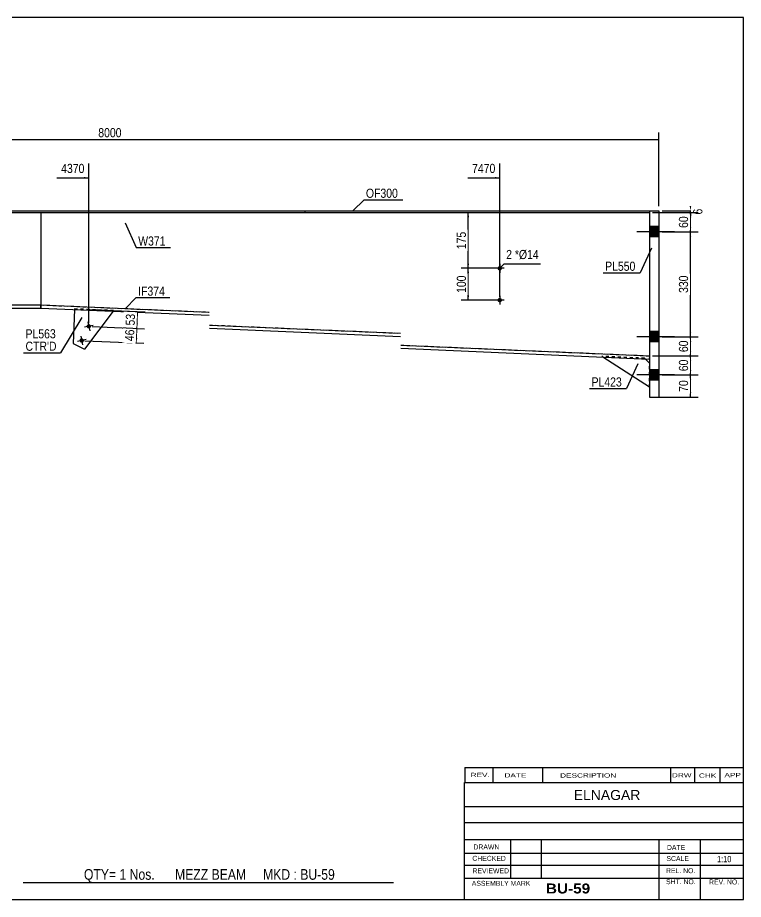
# Model space of a CAD drawing. Header units: millimetres. Extents: x -34 to 368, y -193 to 84.
# Drawn here: x 140.4 to 368.3, y -193.3 to 83.7 of the extents above; entities that cross this region are included whole.
import ezdxf

# ---------------------------------------------------------------- set-up
doc = ezdxf.new("R2010")
doc.units = ezdxf.units.MM
doc.linetypes.add('DXK_LINE_DOT1', pattern=[1.8814, 0.9407, -0.9407])
doc.styles.add('Arial', font='ARIAL.TTF', dxfattribs={"height": 0.2})
doc.styles.add('Arial Bold', font='ARIALBD.TTF', dxfattribs={"height": 0.2})
doc.styles.add('Arial Narrow', font='ARIALN.TTF', dxfattribs={"height": 0.2})

# ---------------------------------------------------------------- blocks, each defined once
blk = doc.blocks.new('Unknown-627318873-1211')
at = {"color": 5, "linetype": 'Continuous'}
for p, q in [((368.34, 83.75), (-31.66, 83.75)), ((-31.66, 83.75), (-31.66, -193.25)), ((368.34, -193.25), (368.34, 83.75)), ((-31.66, -193.25), (368.34, -193.25))]:
    blk.add_line(p, q, dxfattribs=at)
at = {"color": 174, "linetype": 'Continuous', "style": 'Arial'}
blk.add_text('Tekla structures', height=1.9102, rotation=90, dxfattribs=at).set_placement((-32.16, -192.75))
blk = doc.blocks.new('Part-627318873-2517 - 1232')
at = {"color": 2, "linetype": 'Continuous'}
for p, q in [((97.74, -7.5), (97.74, -6.5)), ((97.74, -6.5), (147.74, -6.5)), ((97.74, -7.5), (147.74, -7.5)), ((147.74, -7.5), (147.74, -6.5))]:
    blk.add_line(p, q, dxfattribs=at)
blk = doc.blocks.new('Part-627318873-2509 - 1232')
at = {"color": 2, "linetype": 'Continuous'}
for p, q in [((0, 23.1), (0, 22.5)), ((0, 23.1), (44.99, 23.1)), ((0, 22.5), (44.99, 22.5)), ((45.09, 23.1), (200.55, 23.1)), ((45.09, 22.5), (200.55, 22.5)), ((200.65, 23.1), (230.65, 23.1)), ((200.65, 22.5), (230.65, 22.5)), ((230.65, 23.1), (230.65, 22.5))]:
    blk.add_line(p, q, dxfattribs=at)
blk = doc.blocks.new('Part-627318873-2511 - 1232')
at = {"color": 2, "linetype": 'Continuous'}
for p, q in [((97.74, 22.5), (97.74, -6.5)), ((147.74, 22.5), (147.74, -6.5))]:
    blk.add_line(p, q, dxfattribs=at)
at = {"color": 7, "linetype": 'DXK_LINE_DOT1'}
for p, q in [((97.74, 22.5), (147.74, 22.5)), ((97.74, -6.5), (147.74, -6.5))]:
    blk.add_line(p, q, dxfattribs=at)
blk = doc.blocks.new('Part-627318873-2512 - 1232')
at = {"color": 2, "linetype": 'Continuous'}
for p, q in [((230.65, 23.1), (230.65, 22.5)), ((230.65, 23.1), (260.65, 23.1)), ((230.65, 22.5), (260.65, 22.5)), ((260.75, 23.1), (338.84, 23.1)), ((260.75, 22.5), (338.84, 22.5)), ((338.84, 23.1), (338.84, 22.5))]:
    blk.add_line(p, q, dxfattribs=at)
blk = doc.blocks.new('Part-627318873-2514 - 1232')
at = {"color": 2, "linetype": 'Continuous'}
blk.add_line((147.74, 22.5), (147.74, -6.5), dxfattribs=at)
at = {"color": 7, "linetype": 'DXK_LINE_DOT1'}
for p, q in [((147.74, 22.5), (200.55, 22.5)), ((200.65, 22.5), (260.65, 22.5)), ((260.75, 22.5), (338.84, 22.5)), ((338.84, 22.5), (338.84, -22.5)), ((147.74, -6.5), (200.55, -8.77)), ((200.65, -12.82), (260.65, -15.4)), ((260.75, -19.14), (338.84, -22.5))]:
    blk.add_line(p, q, dxfattribs=at)
blk = doc.blocks.new('Part-627318873-2521 - 1232')
at = {"color": 2, "linetype": 'Continuous'}
for p, q in [((147.74, -6.5), (147.7, -7.5)), ((147.7, -7.5), (200.55, -9.77)), ((147.74, -6.5), (200.55, -8.77)), ((200.65, -12.82), (260.65, -15.4)), ((200.65, -13.82), (260.65, -16.4)), ((260.75, -19.14), (338.84, -22.5)), ((260.75, -20.14), (338.8, -23.5)), ((338.84, -22.5), (338.8, -23.5))]:
    blk.add_line(p, q, dxfattribs=at)
blk = doc.blocks.new('Part-627318873-2524 - 1232')
at = {"color": 2, "linetype": 'Continuous'}
for p, q in [((338.84, 23.1), (341.84, 23.1)), ((338.84, 23.1), (338.84, -35.5)), ((341.84, 23.1), (341.84, -35.5)), ((338.84, -35.5), (341.84, -35.5))]:
    blk.add_line(p, q, dxfattribs=at)
blk = doc.blocks.new('Part-627318873-2527 - 1232')
at = {"color": 7, "linetype": 'DXK_LINE_DOT1'}
for p, q in [((337.34, -23.24), (323.86, -22.66)), ((324.18, -22.87), (323.86, -22.66)), ((337.54, -23.45), (337.34, -23.24)), ((338.84, -32.3), (338.84, -24.8))]:
    blk.add_line(p, q, dxfattribs=at)
at = {"color": 2, "linetype": 'Continuous'}
for p, q in [((338.84, -32.3), (324.18, -22.87)), ((338.84, -24.8), (337.54, -23.45))]:
    blk.add_line(p, q, dxfattribs=at)
blk = doc.blocks.new('Part-627318873-2535 - 1232')
at = {"color": 2, "linetype": 'Continuous'}
for p, q in [((158.33, -7.96), (157.87, -18.59)), ((170.4, -8.48), (161.45, -20.38)), ((157.87, -18.59), (161.45, -20.38))]:
    blk.add_line(p, q, dxfattribs=at)
at = {"color": 7, "linetype": 'DXK_LINE_DOT1'}
for p, q in [((158.34, -7.76), (158.33, -7.96)), ((170.55, -8.28), (158.34, -7.76)), ((170.55, -8.28), (170.4, -8.48))]:
    blk.add_line(p, q, dxfattribs=at)
blk = doc.blocks.new('Bolt-627318873-2537 - 1232')
at = {"linetype": 'Continuous'}
for points in [[(292.54, 4.99, -1), (291.14, 4.99, -1)], [(292.54, -5.01, -1), (291.14, -5.01, -1)]]:
    blk.add_hatch(color=3, dxfattribs=at).paths.add_polyline_path(points)
at = {"color": 3, "linetype": 'Continuous'}
for p, q in [((291.84, 6.39), (291.84, 3.59)), ((293.24, 4.99), (290.44, 4.99)), ((293.24, -5.01), (290.44, -5.01)), ((291.84, -3.61), (291.84, -6.41))]:
    blk.add_line(p, q, dxfattribs=at)
blk = doc.blocks.new('Bolt-627318873-2542 - 1232')
at = {"linetype": 'Continuous'}
for points in [[(338.84, 18.1), (338.84, 14.9), (341.84, 14.9), (341.84, 18.1)], [(338.84, 18.1), (338.84, 14.9), (341.84, 14.9), (341.84, 18.1)], [(338.84, -14.9), (338.84, -18.1), (341.84, -18.1), (341.84, -14.9)], [(338.84, -14.9), (338.84, -18.1), (341.84, -18.1), (341.84, -14.9)], [(338.84, -26.9), (338.84, -30.1), (341.84, -30.1), (341.84, -26.9)], [(338.84, -26.9), (338.84, -30.1), (341.84, -30.1), (341.84, -26.9)]]:
    blk.add_hatch(color=3, dxfattribs=at).paths.add_polyline_path(points)
at = {"color": 3, "linetype": 'Continuous'}
for p, q in [((341.84, 18.1), (338.84, 18.1)), ((341.84, 18.1), (338.84, 18.1)), ((346.74, 16.5), (334.84, 16.5)), ((346.74, 16.5), (334.84, 16.5)), ((341.84, 14.9), (338.84, 14.9)), ((341.84, 14.9), (338.84, 14.9)), ((346.74, -16.5), (334.84, -16.5)), ((346.74, -16.5), (334.84, -16.5)), ((341.84, -14.9), (338.84, -14.9)), ((341.84, -14.9), (338.84, -14.9)), ((341.84, -18.1), (338.84, -18.1)), ((341.84, -18.1), (338.84, -18.1)), ((341.84, -26.9), (338.84, -26.9)), ((341.84, -26.9), (338.84, -26.9)), ((346.74, -28.5), (334.84, -28.5)), ((346.74, -28.5), (334.84, -28.5)), ((341.84, -30.1), (338.84, -30.1)), ((341.84, -30.1), (338.84, -30.1))]:
    blk.add_line(p, q, dxfattribs=at)
blk = doc.blocks.new('Bolt-627318873-2550 - 1232')
at = {"linetype": 'Continuous'}
blk.add_hatch(color=3, dxfattribs=at).paths.add_polyline_path([(161.24, -17.55, -1), (159.87, -17.84, -1)])
at = {"color": 3, "linetype": 'Continuous'}
for p, q in [((160.27, -16.33), (160.84, -19.07)), ((161.92, -17.41), (159.18, -17.99))]:
    blk.add_line(p, q, dxfattribs=at)
blk = doc.blocks.new('Bolt-627318873-2551 - 1232')
at = {"linetype": 'Continuous'}
blk.add_hatch(color=3, dxfattribs=at).paths.add_polyline_path([(163.47, -13.08, -1), (162.1, -13.37, -1)])
at = {"color": 3, "linetype": 'Continuous'}
for p, q in [((164.16, -12.94), (161.42, -13.51)), ((162.5, -11.86), (163.08, -14.6))]:
    blk.add_line(p, q, dxfattribs=at)
blk = doc.blocks.new('StraightDimension-627318873-3894 - 1232')
at = {"linetype": 'Continuous'}
for points in [[(351.47, -30), (351.72, -28.5), (351.97, -30)], [(351.97, -34), (351.72, -35.5), (351.47, -34)]]:
    blk.add_hatch(color=7, dxfattribs=at).paths.add_polyline_path(points)
at = {"color": 7, "linetype": 'Continuous'}
for p, q in [((342.84, -28.5), (354.12, -28.5)), ((351.72, -35.5), (351.72, -28.5)), ((339.84, -35.5), (354.12, -35.5))]:
    blk.add_line(p, q, dxfattribs=at)
at = {"color": 0}
blk.add_wipeout([(351.57, -29.57), (347.37, -29.57), (347.37, -34.43), (351.57, -34.43)], dxfattribs=at)
at = {"color": 3, "style": 'Arial Narrow'}
blk.add_text('70', height=2.863, rotation=90.0002, dxfattribs=at).set_placement((350.97, -33.83))
blk = doc.blocks.new('StraightDimension-627318873-1785 - 1232')
at = {"linetype": 'Continuous'}
for points in [[(281.71, 21), (281.96, 22.5), (282.21, 21)], [(282.21, 6.49), (281.96, 4.99), (281.71, 6.49)]]:
    blk.add_hatch(color=7, dxfattribs=at).paths.add_polyline_path(points)
at = {"color": 7, "linetype": 'Continuous'}
for p, q in [((148.74, 22.5), (284.36, 22.5)), ((281.96, 4.99), (281.96, 22.5)), ((290.84, 4.99), (279.71, 4.99))]:
    blk.add_line(p, q, dxfattribs=at)
at = {"color": 0}
blk.add_wipeout([(281.81, 17.09), (277.61, 17.09), (277.61, 10.4), (281.81, 10.4)], dxfattribs=at)
at = {"color": 3, "style": 'Arial Narrow'}
blk.add_text('175', height=2.863, rotation=90.0002, dxfattribs=at).set_placement((281.21, 11))
blk = doc.blocks.new('StraightDimension-627318873-3891 - 1232')
at = {"linetype": 'Continuous'}
for points in [[(351.47, 15), (351.72, 16.5), (351.97, 15)], [(351.97, -15), (351.72, -16.5), (351.47, -15)]]:
    blk.add_hatch(color=7, dxfattribs=at).paths.add_polyline_path(points)
at = {"color": 7, "linetype": 'Continuous'}
for p, q in [((342.84, 16.5), (354.12, 16.5)), ((351.72, -16.5), (351.72, 16.5)), ((342.84, -16.5), (354.12, -16.5))]:
    blk.add_line(p, q, dxfattribs=at)
at = {"color": 0}
blk.add_wipeout([(351.57, 3.34), (347.37, 3.34), (347.37, -3.34), (351.57, -3.34)], dxfattribs=at)
at = {"color": 3, "style": 'Arial Narrow'}
blk.add_text('330', height=2.863, rotation=90.0002, dxfattribs=at).set_placement((350.97, -2.74))
blk = doc.blocks.new('StraightDimension-627318873-1612 - 1232')
at = {"linetype": 'Continuous'}
for points in [[(177.57, -15.36), (177.88, -13.88), (178.07, -15.38)], [(178, -16.95), (177.69, -18.44), (177.5, -16.93)]]:
    blk.add_hatch(color=7, dxfattribs=at).paths.add_polyline_path(points)
at = {"color": 7, "linetype": 'Continuous'}
for p, q in [((163.79, -13.27), (180.28, -13.98)), ((177.69, -18.44), (177.88, -13.88)), ((161.55, -17.74), (180.08, -18.54))]:
    blk.add_line(p, q, dxfattribs=at)
at = {"color": 0}
blk.add_wipeout([(177.74, -13.72), (173.54, -13.54), (173.33, -18.39), (177.53, -18.57)], dxfattribs=at)
at = {"color": 3, "style": 'Arial Narrow'}
blk.add_text('46', height=2.863, rotation=87.5365, dxfattribs=at).set_placement((176.96, -17.95))
blk = doc.blocks.new('StraightDimension-627318873-3889 - 1232')
at = {"linetype": 'Continuous'}
for points in [[(351.97, 24.6), (351.72, 23.1), (351.47, 24.6)], [(351.47, 21), (351.72, 22.5), (351.97, 21)]]:
    blk.add_hatch(color=7, dxfattribs=at).paths.add_polyline_path(points)
at = {"color": 7, "linetype": 'Continuous'}
for p, q in [((339.84, 22.5), (353.97, 22.5)), ((342.84, 23.1), (353.97, 23.1)), ((351.72, 22.5), (351.72, 23.1))]:
    blk.add_line(p, q, dxfattribs=at)
at = {"color": 0}
blk.add_wipeout([(356.07, 24.31), (351.87, 24.31), (351.87, 21.29), (356.07, 21.29)], dxfattribs=at)
at = {"color": 3, "style": 'Arial Narrow'}
blk.add_text('6', height=2.86, rotation=90.0002, dxfattribs=at).set_placement((355.47, 21.89))
blk = doc.blocks.new('StraightDimension-627318873-3209 - 1232')
at = {"linetype": 'Continuous'}
blk.add_hatch(color=7, dxfattribs=at).paths.add_polyline_path([(161.29, 33.69), (162.79, 33.44), (161.29, 33.19)])
at = {"color": 7, "linetype": 'Continuous'}
for p, q in [((162.79, -12.23), (162.79, 37.94)), ((152.73, 33.44), (162.79, 33.44))]:
    blk.add_line(p, q, dxfattribs=at)
at = {"color": 0}
blk.add_wipeout([(162.01, 34.34), (162.01, 38.54), (153.5, 38.54), (153.5, 34.34)], dxfattribs=at)
at = {"color": 3, "style": 'Arial Narrow'}
blk.add_text('4370', height=2.863, dxfattribs=at).set_placement((154.1, 34.94))
blk = doc.blocks.new('StraightDimension-627318873-1631 - 1232')
at = {"linetype": 'Continuous'}
for points in [[(177.8, -10.09), (178.11, -8.61), (178.29, -10.12)], [(178.2, -12.39), (177.88, -13.88), (177.7, -12.37)]]:
    blk.add_hatch(color=7, dxfattribs=at).paths.add_polyline_path(points)
at = {"color": 7, "linetype": 'Continuous'}
for p, q in [((163.08, -7.96), (180.51, -8.71)), ((177.88, -13.88), (178.11, -8.61)), ((163.79, -13.27), (180.28, -13.98))]:
    blk.add_line(p, q, dxfattribs=at)
at = {"color": 0}
blk.add_wipeout([(177.95, -8.81), (173.75, -8.63), (173.55, -13.48), (177.74, -13.66)], dxfattribs=at)
at = {"color": 3, "style": 'Arial Narrow'}
blk.add_text('53', height=2.863, rotation=87.5365, dxfattribs=at).set_placement((177.17, -13.03))
blk = doc.blocks.new('StraightDimension-627318873-3299 - 1232')
at = {"linetype": 'Continuous'}
for points in [[(-1.5, 45.17), (-3, 45.42), (-1.5, 45.67)], [(340.34, 45.67), (341.84, 45.42), (340.34, 45.17)]]:
    blk.add_hatch(color=7, dxfattribs=at).paths.add_polyline_path(points)
at = {"color": 7, "linetype": 'Continuous'}
for p, q in [((-3, 24.5), (-3, 47.67)), ((341.84, 24.5), (341.84, 47.67)), ((-3, 45.42), (341.84, 45.42))]:
    blk.add_line(p, q, dxfattribs=at)
at = {"color": 0}
blk.add_wipeout([(173.68, 45.57), (173.68, 49.77), (165.16, 49.77), (165.16, 45.57)], dxfattribs=at)
at = {"color": 3, "style": 'Arial Narrow'}
blk.add_text('8000', height=2.863, dxfattribs=at).set_placement((165.76, 46.17))
blk = doc.blocks.new('StraightDimension-627318873-1786 - 1232')
at = {"linetype": 'Continuous'}
for points in [[(281.71, 3.49), (281.96, 4.99), (282.21, 3.49)], [(282.21, -3.51), (281.96, -5.01), (281.71, -3.51)]]:
    blk.add_hatch(color=7, dxfattribs=at).paths.add_polyline_path(points)
at = {"color": 7, "linetype": 'Continuous'}
for p, q in [((290.84, 4.99), (279.71, 4.99)), ((281.96, -5.01), (281.96, 4.99)), ((290.84, -5.01), (279.71, -5.01))]:
    blk.add_line(p, q, dxfattribs=at)
at = {"color": 0}
blk.add_wipeout([(281.81, 3.33), (277.61, 3.33), (277.61, -3.35), (281.81, -3.35)], dxfattribs=at)
at = {"color": 3, "style": 'Arial Narrow'}
blk.add_text('100', height=2.863, rotation=90.0002, dxfattribs=at).set_placement((281.21, -2.75))
blk = doc.blocks.new('StraightDimension-627318873-3208 - 1232')
at = {"linetype": 'Continuous'}
blk.add_hatch(color=7, dxfattribs=at).paths.add_polyline_path([(290.34, 33.69), (291.84, 33.44), (290.34, 33.19)])
at = {"color": 7, "linetype": 'Continuous'}
for p, q in [((291.84, -4.01), (291.84, 37.94)), ((281.78, 33.44), (291.84, 33.44))]:
    blk.add_line(p, q, dxfattribs=at)
at = {"color": 0}
blk.add_wipeout([(291.07, 34.34), (291.07, 38.54), (282.55, 38.54), (282.55, 34.34)], dxfattribs=at)
at = {"color": 3, "style": 'Arial Narrow'}
blk.add_text('7470', height=2.863, dxfattribs=at).set_placement((283.15, 34.94))
blk = doc.blocks.new('StraightDimension-627318873-3890 - 1232')
at = {"linetype": 'Continuous'}
for points in [[(351.47, 21), (351.72, 22.5), (351.97, 21)], [(351.97, 18), (351.72, 16.5), (351.47, 18)]]:
    blk.add_hatch(color=7, dxfattribs=at).paths.add_polyline_path(points)
at = {"color": 7, "linetype": 'Continuous'}
for p, q in [((339.84, 22.5), (354.12, 22.5)), ((351.72, 16.5), (351.72, 22.5)), ((342.84, 16.5), (354.12, 16.5))]:
    blk.add_line(p, q, dxfattribs=at)
at = {"color": 0}
blk.add_wipeout([(351.57, 21.93), (347.37, 21.93), (347.37, 17.07), (351.57, 17.07)], dxfattribs=at)
at = {"color": 3, "style": 'Arial Narrow'}
blk.add_text('60', height=2.863, rotation=90.0002, dxfattribs=at).set_placement((350.97, 17.67))
blk = doc.blocks.new('StraightDimension-627318873-3892 - 1232')
at = {"linetype": 'Continuous'}
for points in [[(351.47, -18), (351.72, -16.5), (351.97, -18)], [(351.97, -21), (351.72, -22.5), (351.47, -21)]]:
    blk.add_hatch(color=7, dxfattribs=at).paths.add_polyline_path(points)
at = {"color": 7, "linetype": 'Continuous'}
for p, q in [((342.84, -16.5), (354.12, -16.5)), ((351.72, -22.5), (351.72, -16.5)), ((339.84, -22.5), (354.12, -22.5))]:
    blk.add_line(p, q, dxfattribs=at)
at = {"color": 0}
blk.add_wipeout([(351.57, -17.07), (347.37, -17.07), (347.37, -21.93), (351.57, -21.93)], dxfattribs=at)
at = {"color": 3, "style": 'Arial Narrow'}
blk.add_text('60', height=2.863, rotation=90.0002, dxfattribs=at).set_placement((350.97, -21.33))
blk = doc.blocks.new('StraightDimension-627318873-3893 - 1232')
at = {"linetype": 'Continuous'}
for points in [[(351.47, -24), (351.72, -22.5), (351.97, -24)], [(351.97, -27), (351.72, -28.5), (351.47, -27)]]:
    blk.add_hatch(color=7, dxfattribs=at).paths.add_polyline_path(points)
at = {"color": 7, "linetype": 'Continuous'}
for p, q in [((339.84, -22.5), (354.12, -22.5)), ((351.72, -28.5), (351.72, -22.5)), ((342.84, -28.5), (354.12, -28.5))]:
    blk.add_line(p, q, dxfattribs=at)
at = {"color": 0}
blk.add_wipeout([(351.57, -23.07), (347.37, -23.07), (347.37, -27.93), (351.57, -27.93)], dxfattribs=at)
at = {"color": 3, "style": 'Arial Narrow'}
blk.add_text('60', height=2.863, rotation=90.0002, dxfattribs=at).set_placement((350.97, -27.33))
blk = doc.blocks.new('CBS_CALLOFF-627318873-4337')
at = {"color": 7, "linetype": 'Continuous'}
blk.add_line((142.22, -187.99), (258.45, -188), dxfattribs=at)
at = {"color": 3, "linetype": 'Continuous', "style": 'Arial Narrow'}
blk.add_text('QTY= 1 Nos.      MEZZ BEAM     MKD : BU-59', height=3.3405, dxfattribs=at).set_placement((161.25, -187.09))
blk = doc.blocks.new('CBS_NAME_BLOG-627318873-4338')
at = {"color": 7, "linetype": 'Continuous'}
for p, q in [((280.75, -193.21), (280.74, -156.51)), ((280.75, -156.5), (368.26, -156.5)), ((280.75, -164.04), (368.27, -164.04)), ((280.82, -169.09), (368.34, -169.09)), ((280.75, -174.47), (368.26, -174.47)), ((295.27, -186.57), (295.27, -174.47)), ((304.95, -186.55), (304.95, -174.48)), ((341.87, -193.21), (341.87, -174.48)), ((354.92, -193.21), (354.92, -174.47)), ((280.75, -178.77), (368.34, -178.75)), ((280.75, -182.51), (368.26, -182.51)), ((280.75, -186.56), (368.26, -186.56)), ((280.75, -193.25), (368.34, -193.25))]:
    blk.add_line(p, q, dxfattribs=at)
at = {"color": 3, "linetype": 'Continuous', "style": 'Arial'}
blk.add_text('ELNAGAR', height=3.133, dxfattribs=at).set_placement((315.07, -162.03))
at = {"color": 3, "linetype": 'Continuous'}
for s, height, style, width, p in [('DRAWN', 1.566, 'Arial', 0.9, (283.58, -177.57)), ('DATE', 1.566, 'Arial', 0.9, (344.34, -177.74)), ('CHECKED', 1.566, 'Arial', 0.9, (283.23, -181.15)), ('SCALE', 1.566, 'Arial', 0.9, (344.19, -181.21)), ('1:10', 1.957, 'Arial Narrow', 0.9, (360.08, -181.57)), ('REVIEWED', 1.566, 'Arial', 0.9, (283.27, -185.07)), ('REL. NO.', 1.566, 'Arial', 0.9, (344.05, -185.02)), ('ASSEMBLY MARK', 1.5663, 'Arial', 0.9, (283.05, -189)), ('BU-59', 3.131, 'Arial Bold', 1.1, (306.33, -191.4)), ('SHT. NO.', 1.566, 'Arial', 0.9, (344.05, -188.48)), ('REV. NO.', 1.566, 'Arial', 0.9, (357.57, -188.57))]:
    blk.add_text(s, height=height, dxfattribs=dict(at, style=style, width=width)).set_placement(p)
blk = doc.blocks.new('CBS_REVISION-627318873-4339')
at = {"color": 7, "linetype": 'Continuous'}
for p, q in [((280.83, -151.87), (368.33, -151.87)), ((280.83, -151.87), (280.83, -156.5)), ((289.63, -151.87), (289.63, -156.5)), ((305.22, -151.87), (305.22, -156.44)), ((345.48, -151.87), (345.48, -156.5)), ((353.02, -151.87), (353.02, -156.5)), ((360.97, -151.87), (360.97, -156.5)), ((280.83, -156.5), (368.33, -156.5))]:
    blk.add_line(p, q, dxfattribs=at)
at = {"color": 7, "style": 'Arial Narrow', "width": 1.7}
for s, height, p in [('REV.', 1.326, (282.69, -154.83)), ('DATE', 1.326, (293.31, -154.94)), ('DESCRIPTION', 1.3257, (310.79, -155)), ('DRW', 1.326, (345.91, -154.94)), ('CHK', 1.326, (354.39, -155.03)), ('APP', 1.326, (362.4, -154.87))]:
    blk.add_text(s, height=height, dxfattribs=at).set_placement(p)
blk = doc.blocks.new('Mark-627318873-2570 - 1232')
at = {"color": 0}
blk.add_wipeout([(186.69, -3.61), (186.69, -0.61), (178.28, -0.61), (178.28, -3.61)], dxfattribs=at)
blk.add_wipeout([(186.69, -3.61), (186.69, -0.61), (178.28, -0.61), (178.28, -3.61)], dxfattribs=at)
at = {"color": 7, "linetype": 'Continuous'}
for p, q in [((174.15, -7.75), (177.68, -4.21)), ((177.68, -4.21), (188.19, -4.21))]:
    blk.add_line(p, q, dxfattribs=at)
at = {"color": 3, "style": 'Arial Narrow'}
blk.add_text('IF374', height=2.863, dxfattribs=at).set_placement((178.28, -3.61))
blk = doc.blocks.new('Mark-627318873-2576 - 1232')
at = {"color": 7, "linetype": 'Continuous'}
blk.add_line((335.21, -25), (331.67, -32.74), dxfattribs=at)
at = {"color": 0}
blk.add_wipeout([(330.17, -32.14), (330.17, -29.14), (320.67, -29.14), (320.67, -32.14)], dxfattribs=at)
blk.add_wipeout([(330.17, -32.14), (330.17, -29.14), (320.67, -29.14), (320.67, -32.14)], dxfattribs=at)
at = {"color": 7, "linetype": 'Continuous'}
blk.add_line((320.07, -32.74), (331.67, -32.74), dxfattribs=at)
at = {"color": 3, "style": 'Arial Narrow'}
blk.add_text('PL423', height=2.863, dxfattribs=at).set_placement((320.67, -32.14))
blk = doc.blocks.new('Mark-627318873-2607 - 1232')
at = {"color": 7, "linetype": 'Continuous'}
for p, q in [((291.84, 4.99), (293.26, 6.4)), ((293.26, 6.4), (304.68, 6.4))]:
    blk.add_line(p, q, dxfattribs=at)
at = {"color": 0}
blk.add_wipeout([(295.68, 7.9), (295.68, 10.9), (293.86, 10.9), (293.86, 7.9)], dxfattribs=at)
blk.add_wipeout([(295.68, 7.9), (295.68, 10.9), (293.86, 10.9), (293.86, 7.9)], dxfattribs=at)
blk.add_wipeout([(297.86, 7.9), (297.86, 10.9), (296.58, 10.9), (296.58, 7.9)], dxfattribs=at)
blk.add_wipeout([(297.86, 7.9), (297.86, 10.9), (296.58, 10.9), (296.58, 7.9)], dxfattribs=at)
at = {"color": 3, "style": 'Arial Narrow'}
blk.add_text('2', height=2.86, dxfattribs=at).set_placement((293.86, 7.9))
at = {"color": 0}
blk.add_wipeout([(304.08, 7.9), (304.08, 10.9), (297.86, 10.9), (297.86, 7.9)], dxfattribs=at)
blk.add_wipeout([(304.08, 7.9), (304.08, 10.9), (297.86, 10.9), (297.86, 7.9)], dxfattribs=at)
at = {"color": 3, "style": 'Arial Narrow'}
for s, height, p in [('*', 2.86, (296.58, 7.9)), ('Ø14', 2.863, (297.86, 7.9))]:
    blk.add_text(s, height=height, dxfattribs=at).set_placement(p)
blk = doc.blocks.new('Mark-627318873-2558 - 1232')
at = {"color": 0}
blk.add_wipeout([(259.85, 27.15), (259.85, 30.15), (249.81, 30.15), (249.81, 27.15)], dxfattribs=at)
blk.add_wipeout([(259.85, 27.15), (259.85, 30.15), (249.81, 30.15), (249.81, 27.15)], dxfattribs=at)
at = {"color": 7, "linetype": 'Continuous'}
for p, q in [((245.67, 23.01), (249.21, 26.55)), ((249.21, 26.55), (261.35, 26.55))]:
    blk.add_line(p, q, dxfattribs=at)
at = {"color": 3, "style": 'Arial Narrow'}
blk.add_text('OF300', height=2.863, dxfattribs=at).set_placement((249.81, 27.15))
blk = doc.blocks.new('Mark-627318873-2561 - 1232')
at = {"color": 0}
blk.add_wipeout([(186.89, 12.13), (186.89, 15.13), (178.3, 15.13), (178.3, 12.13)], dxfattribs=at)
blk.add_wipeout([(186.89, 12.13), (186.89, 15.13), (178.3, 15.13), (178.3, 12.13)], dxfattribs=at)
at = {"color": 7, "linetype": 'Continuous'}
for p, q in [((174.17, 19.27), (177.7, 11.53)), ((177.7, 11.53), (188.39, 11.53))]:
    blk.add_line(p, q, dxfattribs=at)
at = {"color": 3, "style": 'Arial Narrow'}
blk.add_text('W371', height=2.863, dxfattribs=at).set_placement((178.3, 12.13))
blk = doc.blocks.new('Mark-627318873-2573 - 1232')
at = {"color": 7, "linetype": 'Continuous'}
blk.add_line((339.47, 11.35), (335.94, 3.62), dxfattribs=at)
at = {"color": 0}
blk.add_wipeout([(334.44, 4.22), (334.44, 7.22), (324.93, 7.22), (324.93, 4.22)], dxfattribs=at)
blk.add_wipeout([(334.44, 4.22), (334.44, 7.22), (324.93, 7.22), (324.93, 4.22)], dxfattribs=at)
at = {"color": 7, "linetype": 'Continuous'}
blk.add_line((324.33, 3.62), (335.94, 3.62), dxfattribs=at)
at = {"color": 3, "style": 'Arial Narrow'}
blk.add_text('PL550', height=2.863, dxfattribs=at).set_placement((324.93, 4.22))
blk = doc.blocks.new('Mark-627318873-2588 - 1232')
at = {"color": 0}
blk.add_wipeout([(152.41, -17.01), (152.41, -14.01), (142.91, -14.01), (142.91, -17.01)], dxfattribs=at)
blk.add_wipeout([(152.41, -17.01), (152.41, -14.01), (142.91, -14.01), (142.91, -17.01)], dxfattribs=at)
blk.add_wipeout([(152.66, -20.91), (152.66, -17.91), (142.91, -17.91), (142.91, -20.91)], dxfattribs=at)
blk.add_wipeout([(152.66, -20.91), (152.66, -17.91), (142.91, -17.91), (142.91, -20.91)], dxfattribs=at)
at = {"color": 7, "linetype": 'Continuous'}
for p in [(160.63, -10.51), (142.31, -21.51)]:
    blk.add_line(p, (153.91, -21.51), dxfattribs=at)
at = {"color": 3, "style": 'Arial Narrow'}
blk.add_text('PL563', height=2.863, dxfattribs=at).set_placement((142.91, -17.01))
at = {"color": 1, "style": 'Arial Narrow'}
blk.add_text("CTR'D", height=2.863, dxfattribs=at).set_placement((142.91, -20.91))

msp = doc.modelspace()

# ---------------------------------------------------------------- block references
for name in ['Unknown-627318873-1211', 'Part-627318873-2509 - 1232', 'Part-627318873-2511 - 1232', 'Part-627318873-2514 - 1232', 'Part-627318873-2512 - 1232', 'Part-627318873-2524 - 1232', 'Bolt-627318873-2542 - 1232', 'Bolt-627318873-2537 - 1232', 'Part-627318873-2517 - 1232', 'Part-627318873-2521 - 1232', 'Part-627318873-2535 - 1232', 'Bolt-627318873-2551 - 1232', 'Bolt-627318873-2550 - 1232', 'Part-627318873-2527 - 1232', 'CBS_REVISION-627318873-4339', 'CBS_NAME_BLOG-627318873-4338', 'CBS_CALLOFF-627318873-4337']:
    msp.add_blockref(name, (0, 0))

# ---------------------------------------------------------------- next in the draw order: block references
for name in ['StraightDimension-627318873-1785 - 1232', 'StraightDimension-627318873-3889 - 1232', 'StraightDimension-627318873-3891 - 1232', 'Mark-627318873-2573 - 1232', 'StraightDimension-627318873-1612 - 1232', 'Mark-627318873-2576 - 1232', 'StraightDimension-627318873-3894 - 1232']:
    msp.add_blockref(name, (0, 0))

# ---------------------------------------------------------------- next in the draw order: block references
for name in ['StraightDimension-627318873-3209 - 1232', 'StraightDimension-627318873-3890 - 1232', 'Mark-627318873-2561 - 1232', 'StraightDimension-627318873-1786 - 1232', 'StraightDimension-627318873-3892 - 1232']:
    msp.add_blockref(name, (0, 0))

# ---------------------------------------------------------------- next in the draw order: block references
for name in ['StraightDimension-627318873-3299 - 1232', 'StraightDimension-627318873-1631 - 1232', 'Mark-627318873-2588 - 1232', 'StraightDimension-627318873-3893 - 1232']:
    msp.add_blockref(name, (0, 0))

# ---------------------------------------------------------------- next in the draw order: block references
for name in ['StraightDimension-627318873-3208 - 1232', 'Mark-627318873-2558 - 1232', 'Mark-627318873-2570 - 1232']:
    msp.add_blockref(name, (0, 0))

# ---------------------------------------------------------------- next in the draw order: block references
msp.add_blockref('Mark-627318873-2607 - 1232', (0, 0))

doc.saveas('drawing.dxf')
